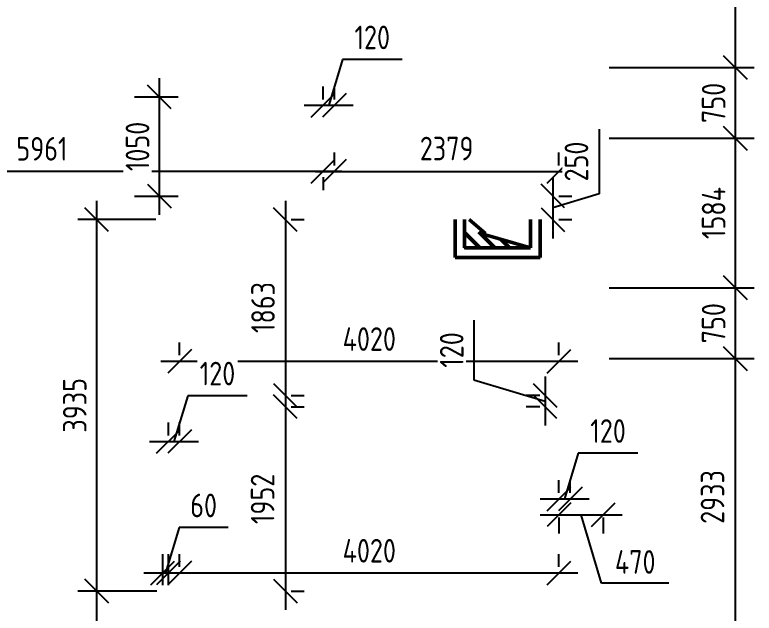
# Model space of a CAD drawing. Header units: millimetres. Extents: x 8305 to 32697, y 8060 to 27344.
# Drawn here: x 14216 to 22054, y 13425 to 19765 of the extents above; entities that cross this region are included whole.
import ezdxf

# ---------------------------------------------------------------- set-up
doc = ezdxf.new("R2010")
doc.units = ezdxf.units.MM
doc.layers.add('СПДС_РАЗМЕРЫ', color=152, linetype='Continuous', lineweight=25)
doc.layers.add('Что-то', color=132, linetype='Continuous', lineweight=50)
doc.styles.add('ГОСТ 2.304', font='CS_Gost2304.shx')
doc.dimstyles.new('СПДС', dxfattribs={"dimscale": 100, "dimtxt": 2.5, "dimasz": 2.5, "dimexe": 2, "dimexo": 0.625, "dimgap": 1, "dimtad": 1, "dimdec": 0, "dimtxsty": 'ГОСТ 2.304', "dimblk": 'OBLIQUE', "dimblk1": 'OBLIQUE', "dimblk2": 'OBLIQUE', "dimcen": 2.5, "dimdle": 2, "dimadec": 0, "dimazin": 2, "dimtfac": 0.75, "dimtdec": 4, "dimtmove": 1, "dimatfit": 3, "dimfxl": 1, "dimtfill": 1, "dimtolj": 1, "dimarcsym": 1})

# ---------------------------------------------------------------- blocks, each defined once
blk = doc.blocks.new('_Oblique')
at = {"color": 0, "linetype": 'ByBlock', "lineweight": -2}
blk.add_line((-0.5, -0.5), (0.5, 0.5), dxfattribs=at)
blk = doc.blocks.new('*D71')
at = {"layer": 'Defpoints', "color": 0, "ltscale": 100}
for p in [(20453.7, 16122.2), (21853.7, 16122.2), (20453.7, 13189.5)]:
    blk.add_point(p, dxfattribs=at)
at = {"layer": 'СПДС_РАЗМЕРЫ', "color": 0, "lineweight": -2, "ltscale": 100}
for p, q in [((21853.7, 12989.5), (21853.7, 16322.2)), ((20516.2, 16122.2), (22053.7, 16122.2)), ((20516.2, 13189.5), (22053.7, 13189.5))]:
    blk.add_line(p, q, dxfattribs=at)
at = {"layer": 'СПДС_РАЗМЕРЫ', "color": 0, "lineweight": -2, "ltscale": 100, "xscale": 250, "yscale": 250, "zscale": 250}
for p, rotation in [((21853.7, 16122.2), 90), ((21853.7, 13189.5), 270)]:
    blk.add_blockref('_Oblique', p, dxfattribs=dict(at, rotation=rotation))
at = {"layer": 'СПДС_РАЗМЕРЫ', "color": 0, "ltscale": 100, "insert": (21611.8, 14655.9), "char_height": 250, "attachment_point": 5, "rotation": 90, "style": 'ГОСТ 2.304', "bg_fill": 3, "box_fill_scale": 1.1, "bg_fill_color": 256, "bg_fill_true_color": 13158600, "bg_fill_transparency": 0}
blk.add_mtext('\\A1;2933', dxfattribs=at)
blk = doc.blocks.new('*D72')
at = {"layer": 'Defpoints', "color": 0, "ltscale": 100}
for p in [(20453.7, 16872.2), (21853.7, 16872.2), (20453.7, 16122.2)]:
    blk.add_point(p, dxfattribs=at)
at = {"layer": 'СПДС_РАЗМЕРЫ', "color": 0, "lineweight": -2, "ltscale": 100}
for p, q in [((21853.7, 15922.2), (21853.7, 17072.2)), ((20516.2, 16872.2), (22053.7, 16872.2)), ((20516.2, 16122.2), (22053.7, 16122.2))]:
    blk.add_line(p, q, dxfattribs=at)
at = {"layer": 'СПДС_РАЗМЕРЫ', "color": 0, "lineweight": -2, "ltscale": 100, "xscale": 250, "yscale": 250, "zscale": 250}
for p, rotation in [((21853.7, 16872.2), 90), ((21853.7, 16122.2), 270)]:
    blk.add_blockref('_Oblique', p, dxfattribs=dict(at, rotation=rotation))
at = {"layer": 'СПДС_РАЗМЕРЫ', "color": 0, "ltscale": 100, "insert": (21623.5, 16497.2), "char_height": 250, "attachment_point": 5, "rotation": 90, "style": 'ГОСТ 2.304', "bg_fill": 3, "box_fill_scale": 1.1, "bg_fill_color": 256, "bg_fill_true_color": 13158600, "bg_fill_transparency": 0}
blk.add_mtext('\\A1;750', dxfattribs=at)
blk = doc.blocks.new('*D73')
at = {"layer": 'Defpoints', "color": 0, "ltscale": 100}
for p in [(20453.7, 18456.2), (21853.7, 18456.2), (20453.7, 16872.2)]:
    blk.add_point(p, dxfattribs=at)
at = {"layer": 'СПДС_РАЗМЕРЫ', "color": 0, "lineweight": -2, "ltscale": 100}
for p, q in [((21853.7, 16672.2), (21853.7, 18656.2)), ((20516.2, 18456.2), (22053.7, 18456.2)), ((20516.2, 16872.2), (22053.7, 16872.2))]:
    blk.add_line(p, q, dxfattribs=at)
at = {"layer": 'СПДС_РАЗМЕРЫ', "color": 0, "lineweight": -2, "ltscale": 100, "xscale": 250, "yscale": 250, "zscale": 250}
for p, rotation in [((21853.7, 18456.2), 90), ((21853.7, 16872.2), 270)]:
    blk.add_blockref('_Oblique', p, dxfattribs=dict(at, rotation=rotation))
at = {"layer": 'СПДС_РАЗМЕРЫ', "color": 0, "ltscale": 100, "insert": (21623.5, 17664.2), "char_height": 250, "attachment_point": 5, "rotation": 90, "style": 'ГОСТ 2.304', "bg_fill": 3, "box_fill_scale": 1.1, "bg_fill_color": 256, "bg_fill_true_color": 13158600, "bg_fill_transparency": 0}
blk.add_mtext('\\A1;1584', dxfattribs=at)
blk = doc.blocks.new('*D74')
at = {"layer": 'Defpoints', "color": 0, "ltscale": 100}
for p in [(20453.7, 19206.2), (21853.7, 19206.2), (20453.7, 18456.2)]:
    blk.add_point(p, dxfattribs=at)
at = {"layer": 'СПДС_РАЗМЕРЫ', "color": 0, "lineweight": -2, "ltscale": 100}
for p, q in [((21853.7, 18256.2), (21853.7, 19406.2)), ((20516.2, 19206.2), (22053.7, 19206.2)), ((20516.2, 18456.2), (22053.7, 18456.2))]:
    blk.add_line(p, q, dxfattribs=at)
at = {"layer": 'СПДС_РАЗМЕРЫ', "color": 0, "lineweight": -2, "ltscale": 100, "xscale": 250, "yscale": 250, "zscale": 250}
for p, rotation in [((21853.7, 19206.2), 90), ((21853.7, 18456.2), 270)]:
    blk.add_blockref('_Oblique', p, dxfattribs=dict(at, rotation=rotation))
at = {"layer": 'СПДС_РАЗМЕРЫ', "color": 0, "ltscale": 100, "insert": (21623.5, 18831.2), "char_height": 250, "attachment_point": 5, "rotation": 90, "style": 'ГОСТ 2.304', "bg_fill": 3, "box_fill_scale": 1.1, "bg_fill_color": 256, "bg_fill_true_color": 13158600, "bg_fill_transparency": 0}
blk.add_mtext('\\A1;750', dxfattribs=at)
blk = doc.blocks.new('*D75')
at = {"layer": 'Defpoints', "color": 0, "ltscale": 100}
for p in [(20453.7, 24389.5), (21853.7, 24389.5), (20453.7, 19206.2)]:
    blk.add_point(p, dxfattribs=at)
at = {"layer": 'СПДС_РАЗМЕРЫ', "color": 0, "lineweight": -2, "ltscale": 100}
for p, q in [((21853.7, 19006.2), (21853.7, 24589.5)), ((20516.2, 24389.5), (22053.7, 24389.5)), ((20516.2, 19206.2), (22053.7, 19206.2))]:
    blk.add_line(p, q, dxfattribs=at)
at = {"layer": 'СПДС_РАЗМЕРЫ', "color": 0, "lineweight": -2, "ltscale": 100, "xscale": 250, "yscale": 250, "zscale": 250}
for p, rotation in [((21853.7, 24389.5), 90), ((21853.7, 19206.2), 270)]:
    blk.add_blockref('_Oblique', p, dxfattribs=dict(at, rotation=rotation))
at = {"layer": 'СПДС_РАЗМЕРЫ', "color": 0, "ltscale": 100, "insert": (21623.5, 21797.9), "char_height": 250, "attachment_point": 5, "rotation": 90, "style": 'ГОСТ 2.304', "bg_fill": 3, "box_fill_scale": 1.1, "bg_fill_color": 256, "bg_fill_true_color": 13158600, "bg_fill_transparency": 0}
blk.add_mtext('\\A1;5183', dxfattribs=at)
blk = doc.blocks.new('*D100')
at = {"layer": 'Defpoints', "color": 0, "ltscale": 100}
for p in [(19983.7, 14500.4), (20453.7, 14500.4), (20453.7, 14467.7)]:
    blk.add_point(p, dxfattribs=at)
at = {"layer": 'СПДС_РАЗМЕРЫ', "color": 0, "lineweight": -2, "ltscale": 100}
for p, q in [((19783.7, 14467.7), (20653.7, 14467.7)), ((19983.7, 14437.9), (19983.7, 14267.7)), ((20436.2, 13742.7), (20218.7, 14467.7)), ((20453.7, 14437.9), (20453.7, 14267.7)), ((21148.7, 13742.7), (20436.2, 13742.7))]:
    blk.add_line(p, q, dxfattribs=at)
at = {"layer": 'СПДС_РАЗМЕРЫ', "color": 0, "lineweight": -2, "ltscale": 100, "xscale": 250, "yscale": 250, "zscale": 250, "rotation": 180}
blk.add_blockref('_Oblique', (19983.7, 14467.7), dxfattribs=at)
at = {"layer": 'СПДС_РАЗМЕРЫ', "color": 0, "lineweight": -2, "ltscale": 100, "xscale": 250, "yscale": 250, "zscale": 250}
blk.add_blockref('_Oblique', (20453.7, 14467.7), dxfattribs=at)
at = {"layer": 'СПДС_РАЗМЕРЫ', "color": 0, "ltscale": 100, "insert": (20792.4, 13967.7), "char_height": 250, "attachment_point": 5, "style": 'ГОСТ 2.304', "bg_fill": 3, "box_fill_scale": 1.1, "bg_fill_color": 256, "bg_fill_true_color": 13158600, "bg_fill_transparency": 0}
blk.add_mtext('\\A1;470', dxfattribs=at)
blk = doc.blocks.new('*D101')
at = {"layer": 'Defpoints', "color": 0, "ltscale": 100}
for p in [(19983.7, 14635.6), (20103.7, 14635.6), (20103.7, 14635.6)]:
    blk.add_point(p, dxfattribs=at)
at = {"layer": 'СПДС_РАЗМЕРЫ', "color": 0, "lineweight": -2, "ltscale": 100}
for p, q in [((20189.1, 15120.3), (20043.7, 14635.6)), ((20820.3, 15120.3), (20189.1, 15120.3)), ((19983.7, 14698.1), (19983.7, 14835.6)), ((20103.7, 14698.1), (20103.7, 14835.6)), ((19783.7, 14635.6), (20303.7, 14635.6))]:
    blk.add_line(p, q, dxfattribs=at)
at = {"layer": 'СПДС_РАЗМЕРЫ', "color": 0, "lineweight": -2, "ltscale": 100, "xscale": 250, "yscale": 250, "zscale": 250}
blk.add_blockref('_Oblique', (19983.7, 14635.6), dxfattribs=at)
at = {"layer": 'СПДС_РАЗМЕРЫ', "color": 0, "lineweight": -2, "ltscale": 100, "xscale": 250, "yscale": 250, "zscale": 250, "rotation": 180}
blk.add_blockref('_Oblique', (20103.7, 14635.6), dxfattribs=at)
at = {"layer": 'СПДС_РАЗМЕРЫ', "color": 0, "ltscale": 100, "insert": (20504.7, 15355), "char_height": 250, "attachment_point": 5, "style": 'ГОСТ 2.304', "bg_fill": 3, "box_fill_scale": 1.1, "bg_fill_color": 256, "bg_fill_true_color": 13158600, "bg_fill_transparency": 0}
blk.add_mtext('\\A1;120', dxfattribs=at)
blk = doc.blocks.new('*D108')
at = {"layer": 'Defpoints', "color": 0, "ltscale": 100}
for p in [(15963.7, 13851.6), (19983.7, 13851.6), (19983.7, 13851.6)]:
    blk.add_point(p, dxfattribs=at)
at = {"layer": 'СПДС_РАЗМЕРЫ', "color": 0, "lineweight": -2, "ltscale": 100}
for p, q in [((15963.7, 13914.1), (15963.7, 14051.6)), ((19983.7, 13914.1), (19983.7, 14051.6)), ((15763.7, 13851.6), (20183.7, 13851.6))]:
    blk.add_line(p, q, dxfattribs=at)
at = {"layer": 'СПДС_РАЗМЕРЫ', "color": 0, "lineweight": -2, "ltscale": 100, "xscale": 250, "yscale": 250, "zscale": 250, "rotation": 180}
blk.add_blockref('_Oblique', (15963.7, 13851.6), dxfattribs=at)
at = {"layer": 'СПДС_РАЗМЕРЫ', "color": 0, "lineweight": -2, "ltscale": 100, "xscale": 250, "yscale": 250, "zscale": 250}
blk.add_blockref('_Oblique', (19983.7, 13851.6), dxfattribs=at)
at = {"layer": 'СПДС_РАЗМЕРЫ', "color": 0, "ltscale": 100, "insert": (17973.7, 14086.3), "char_height": 250, "attachment_point": 5, "style": 'ГОСТ 2.304', "bg_fill": 3, "box_fill_scale": 1.1, "bg_fill_color": 256, "bg_fill_true_color": 13158600, "bg_fill_transparency": 0}
blk.add_mtext('\\A1;4020', dxfattribs=at)
blk = doc.blocks.new('*D109')
at = {"layer": 'Defpoints', "color": 0, "ltscale": 100}
for p in [(17084.8, 17594.5), (17084.8, 15731.6), (17084.8, 15731.6)]:
    blk.add_point(p, dxfattribs=at)
at = {"layer": 'СПДС_РАЗМЕРЫ', "color": 0, "lineweight": -2, "ltscale": 100}
for p, q in [((17084.8, 17794.5), (17084.8, 15531.6)), ((17147.3, 17594.5), (17284.8, 17594.5)), ((17147.3, 15731.6), (17284.8, 15731.6))]:
    blk.add_line(p, q, dxfattribs=at)
at = {"layer": 'СПДС_РАЗМЕРЫ', "color": 0, "lineweight": -2, "ltscale": 100, "xscale": 250, "yscale": 250, "zscale": 250}
for p, rotation in [((17084.8, 17594.5), 90), ((17084.8, 15731.6), 270)]:
    blk.add_blockref('_Oblique', p, dxfattribs=dict(at, rotation=rotation))
at = {"layer": 'СПДС_РАЗМЕРЫ', "color": 0, "ltscale": 100, "insert": (16847.4, 16663.1), "char_height": 250, "attachment_point": 5, "rotation": 90, "style": 'ГОСТ 2.304', "bg_fill": 3, "box_fill_scale": 1.1, "bg_fill_color": 256, "bg_fill_true_color": 13158600, "bg_fill_transparency": 0}
blk.add_mtext('\\A1;1863', dxfattribs=at)
blk = doc.blocks.new('*D110')
at = {"layer": 'Defpoints', "color": 0, "ltscale": 100}
for p in [(17084.8, 15611.6), (17084.8, 13659.5), (17084.8, 13659.5)]:
    blk.add_point(p, dxfattribs=at)
at = {"layer": 'СПДС_РАЗМЕРЫ', "color": 0, "lineweight": -2, "ltscale": 100}
for p, q in [((17084.8, 15811.6), (17084.8, 13459.5)), ((17147.3, 15611.6), (17284.8, 15611.6)), ((17147.3, 13659.5), (17284.8, 13659.5))]:
    blk.add_line(p, q, dxfattribs=at)
at = {"layer": 'СПДС_РАЗМЕРЫ', "color": 0, "lineweight": -2, "ltscale": 100, "xscale": 250, "yscale": 250, "zscale": 250}
for p, rotation in [((17084.8, 15611.6), 89.99999999999967), ((17084.8, 13659.5), 269.9999999999997)]:
    blk.add_blockref('_Oblique', p, dxfattribs=dict(at, rotation=rotation))
at = {"layer": 'СПДС_РАЗМЕРЫ', "color": 0, "ltscale": 100, "insert": (16842.8, 14635.6), "char_height": 250, "attachment_point": 5, "rotation": 90, "style": 'ГОСТ 2.304', "bg_fill": 3, "box_fill_scale": 1.1, "bg_fill_color": 256, "bg_fill_true_color": 13158600, "bg_fill_transparency": 0}
blk.add_mtext('\\A1;1952', dxfattribs=at)
blk = doc.blocks.new('*D113')
at = {"layer": 'Defpoints', "color": 0, "ltscale": 100}
for p in [(11523.7, 18105.6), (11523.7, 18105.6), (17484.2, 18105.6)]:
    blk.add_point(p, dxfattribs=at)
at = {"layer": 'СПДС_РАЗМЕРЫ', "color": 0, "lineweight": -2, "ltscale": 100}
for p, q in [((17684.2, 18105.6), (11323.7, 18105.6)), ((11523.7, 18043.1), (11523.7, 17905.6)), ((17484.2, 18043.1), (17484.2, 17905.6))]:
    blk.add_line(p, q, dxfattribs=at)
at = {"layer": 'СПДС_РАЗМЕРЫ', "color": 0, "lineweight": -2, "ltscale": 100, "xscale": 250, "yscale": 250, "zscale": 250, "rotation": 180}
blk.add_blockref('_Oblique', (11523.7, 18105.6), dxfattribs=at)
at = {"layer": 'СПДС_РАЗМЕРЫ', "color": 0, "lineweight": -2, "ltscale": 100, "xscale": 250, "yscale": 250, "zscale": 250}
blk.add_blockref('_Oblique', (17484.2, 18105.6), dxfattribs=at)
at = {"layer": 'СПДС_РАЗМЕРЫ', "color": 0, "ltscale": 100, "insert": (14504, 18345), "char_height": 250, "attachment_point": 5, "style": 'ГОСТ 2.304', "bg_fill": 3, "box_fill_scale": 1.1, "bg_fill_color": 256, "bg_fill_true_color": 13158600, "bg_fill_transparency": 0}
blk.add_mtext('\\A1;5961', dxfattribs=at)
blk = doc.blocks.new('*D117')
at = {"layer": 'Defpoints', "color": 0, "ltscale": 100}
for p in [(17604.2, 18105.6), (19983.7, 18105.6), (19983.7, 18105.6)]:
    blk.add_point(p, dxfattribs=at)
at = {"layer": 'СПДС_РАЗМЕРЫ', "color": 0, "lineweight": -2, "ltscale": 100}
for p, q in [((17604.2, 18168.1), (17604.2, 18305.6)), ((19983.7, 18168.1), (19983.7, 18305.6)), ((17404.2, 18105.6), (20183.7, 18105.6))]:
    blk.add_line(p, q, dxfattribs=at)
at = {"layer": 'СПДС_РАЗМЕРЫ', "color": 0, "lineweight": -2, "ltscale": 100, "xscale": 250, "yscale": 250, "zscale": 250, "rotation": 180}
blk.add_blockref('_Oblique', (17604.2, 18105.6), dxfattribs=at)
at = {"layer": 'СПДС_РАЗМЕРЫ', "color": 0, "lineweight": -2, "ltscale": 100, "xscale": 250, "yscale": 250, "zscale": 250}
blk.add_blockref('_Oblique', (19983.7, 18105.6), dxfattribs=at)
at = {"layer": 'СПДС_РАЗМЕРЫ', "color": 0, "ltscale": 100, "insert": (18794, 18347.5), "char_height": 250, "attachment_point": 5, "style": 'ГОСТ 2.304', "bg_fill": 3, "box_fill_scale": 1.1, "bg_fill_color": 256, "bg_fill_true_color": 13158600, "bg_fill_transparency": 0}
blk.add_mtext('\\A1;2379', dxfattribs=at)
blk = doc.blocks.new('*D118')
at = {"layer": 'Defpoints', "color": 0, "ltscale": 100}
for p in [(15963.7, 16094.3), (19983.7, 16094.3), (19983.7, 16094.3)]:
    blk.add_point(p, dxfattribs=at)
at = {"layer": 'СПДС_РАЗМЕРЫ', "color": 0, "lineweight": -2, "ltscale": 100}
for p, q in [((15963.7, 16156.8), (15963.7, 16294.3)), ((19983.7, 16156.8), (19983.7, 16294.3)), ((15763.7, 16094.3), (20183.7, 16094.3))]:
    blk.add_line(p, q, dxfattribs=at)
at = {"layer": 'СПДС_РАЗМЕРЫ', "color": 0, "lineweight": -2, "ltscale": 100, "xscale": 250, "yscale": 250, "zscale": 250, "rotation": 180}
blk.add_blockref('_Oblique', (15963.7, 16094.3), dxfattribs=at)
at = {"layer": 'СПДС_РАЗМЕРЫ', "color": 0, "lineweight": -2, "ltscale": 100, "xscale": 250, "yscale": 250, "zscale": 250}
blk.add_blockref('_Oblique', (19983.7, 16094.3), dxfattribs=at)
at = {"layer": 'СПДС_РАЗМЕРЫ', "color": 0, "ltscale": 100, "insert": (17973.7, 16329), "char_height": 250, "attachment_point": 5, "style": 'ГОСТ 2.304', "bg_fill": 3, "box_fill_scale": 1.1, "bg_fill_color": 256, "bg_fill_true_color": 13158600, "bg_fill_transparency": 0}
blk.add_mtext('\\A1;4020', dxfattribs=at)
blk = doc.blocks.new('*D125')
at = {"layer": 'Defpoints', "color": 0, "ltscale": 100}
for p in [(15843.7, 15244.1), (15963.7, 15244.1), (15963.7, 15244.1)]:
    blk.add_point(p, dxfattribs=at)
at = {"layer": 'СПДС_РАЗМЕРЫ', "color": 0, "lineweight": -2, "ltscale": 100}
for p, q in [((16049.1, 15728.8), (15903.7, 15244.1)), ((16680.3, 15728.8), (16049.1, 15728.8)), ((15843.7, 15306.6), (15843.7, 15444.1)), ((15963.7, 15306.6), (15963.7, 15444.1)), ((15643.7, 15244.1), (16163.7, 15244.1))]:
    blk.add_line(p, q, dxfattribs=at)
at = {"layer": 'СПДС_РАЗМЕРЫ', "color": 0, "lineweight": -2, "ltscale": 100, "xscale": 250, "yscale": 250, "zscale": 250}
blk.add_blockref('_Oblique', (15843.7, 15244.1), dxfattribs=at)
at = {"layer": 'СПДС_РАЗМЕРЫ', "color": 0, "lineweight": -2, "ltscale": 100, "xscale": 250, "yscale": 250, "zscale": 250, "rotation": 180}
blk.add_blockref('_Oblique', (15963.7, 15244.1), dxfattribs=at)
at = {"layer": 'СПДС_РАЗМЕРЫ', "color": 0, "ltscale": 100, "insert": (16364.7, 15963.5), "char_height": 250, "attachment_point": 5, "style": 'ГОСТ 2.304', "bg_fill": 3, "box_fill_scale": 1.1, "bg_fill_color": 256, "bg_fill_true_color": 13158600, "bg_fill_transparency": 0}
blk.add_mtext('\\A1;120', dxfattribs=at)
blk = doc.blocks.new('*D126')
at = {"layer": 'Defpoints', "color": 0, "ltscale": 100}
for p in [(19843.5, 15731.6), (19836.2, 15611.6), (19843.5, 15611.6)]:
    blk.add_point(p, dxfattribs=at)
at = {"layer": 'СПДС_РАЗМЕРЫ', "color": 0, "lineweight": -2, "ltscale": 100}
for p, q in [((19082.2, 16529.1), (19082.2, 15897.9)), ((19836.2, 15931.6), (19836.2, 15411.6)), ((19082.2, 15897.9), (19836.2, 15671.6)), ((19781, 15731.6), (19636.2, 15731.6)), ((19781, 15611.6), (19636.2, 15611.6))]:
    blk.add_line(p, q, dxfattribs=at)
at = {"layer": 'СПДС_РАЗМЕРЫ', "color": 0, "lineweight": -2, "ltscale": 100, "xscale": 250, "yscale": 250, "zscale": 250}
for p, rotation in [((19836.2, 15731.6), 270), ((19836.2, 15611.6), 90)]:
    blk.add_blockref('_Oblique', p, dxfattribs=dict(at, rotation=rotation))
at = {"layer": 'СПДС_РАЗМЕРЫ', "color": 0, "ltscale": 100, "insert": (18847.5, 16213.5), "char_height": 250, "attachment_point": 5, "rotation": 90, "style": 'ГОСТ 2.304', "bg_fill": 3, "box_fill_scale": 1.1, "bg_fill_color": 256, "bg_fill_true_color": 13158600, "bg_fill_transparency": 0}
blk.add_mtext('\\A1;120', dxfattribs=at)
blk = doc.blocks.new('*D128')
at = {"layer": 'Defpoints', "color": 0, "ltscale": 100}
for p in [(17484.2, 18805.7), (17604.2, 18805.7), (17604.2, 18805.7)]:
    blk.add_point(p, dxfattribs=at)
at = {"layer": 'СПДС_РАЗМЕРЫ', "color": 0, "lineweight": -2, "ltscale": 100}
for p, q in [((17689.6, 19290.4), (17544.2, 18805.7)), ((18320.9, 19290.4), (17689.6, 19290.4)), ((17484.2, 18868.2), (17484.2, 19005.7)), ((17604.2, 18868.2), (17604.2, 19005.7)), ((17284.2, 18805.7), (17804.2, 18805.7))]:
    blk.add_line(p, q, dxfattribs=at)
at = {"layer": 'СПДС_РАЗМЕРЫ', "color": 0, "lineweight": -2, "ltscale": 100, "xscale": 250, "yscale": 250, "zscale": 250}
blk.add_blockref('_Oblique', (17484.2, 18805.7), dxfattribs=at)
at = {"layer": 'СПДС_РАЗМЕРЫ', "color": 0, "lineweight": -2, "ltscale": 100, "xscale": 250, "yscale": 250, "zscale": 250, "rotation": 180}
blk.add_blockref('_Oblique', (17604.2, 18805.7), dxfattribs=at)
at = {"layer": 'СПДС_РАЗМЕРЫ', "color": 0, "ltscale": 100, "insert": (18005.2, 19525.1), "char_height": 250, "attachment_point": 5, "style": 'ГОСТ 2.304', "bg_fill": 3, "box_fill_scale": 1.1, "bg_fill_color": 256, "bg_fill_true_color": 13158600, "bg_fill_transparency": 0}
blk.add_mtext('\\A1;120', dxfattribs=at)
blk = doc.blocks.new('*D130')
at = {"layer": 'Defpoints', "color": 0, "ltscale": 100}
for p in [(15843.7, 13851.6), (15783.7, 13659.5), (15843.7, 13659.5)]:
    blk.add_point(p, dxfattribs=at)
at = {"layer": 'СПДС_РАЗМЕРЫ', "color": 0, "lineweight": -2, "ltscale": 100}
for p, q in [((15958.4, 14333.9), (15813.7, 13851.6)), ((16477, 14333.9), (15958.4, 14333.9)), ((15783.7, 13722), (15783.7, 14051.6)), ((15843.7, 13722), (15843.7, 14051.6)), ((15583.7, 13851.6), (16043.7, 13851.6))]:
    blk.add_line(p, q, dxfattribs=at)
at = {"layer": 'СПДС_РАЗМЕРЫ', "color": 0, "lineweight": -2, "ltscale": 100, "xscale": 250, "yscale": 250, "zscale": 250}
blk.add_blockref('_Oblique', (15783.7, 13851.6), dxfattribs=at)
at = {"layer": 'СПДС_РАЗМЕРЫ', "color": 0, "lineweight": -2, "ltscale": 100, "xscale": 250, "yscale": 250, "zscale": 250, "rotation": 180}
blk.add_blockref('_Oblique', (15843.7, 13851.6), dxfattribs=at)
at = {"layer": 'СПДС_РАЗМЕРЫ', "color": 0, "ltscale": 100, "insert": (16217.7, 14566.1), "char_height": 250, "attachment_point": 5, "style": 'ГОСТ 2.304', "bg_fill": 3, "box_fill_scale": 1.1, "bg_fill_color": 256, "bg_fill_true_color": 13158600, "bg_fill_transparency": 0}
blk.add_mtext('\\A1;60', dxfattribs=at)
blk = doc.blocks.new('*D132')
at = {"layer": 'Defpoints', "color": 0, "ltscale": 100}
for p in [(15783.7, 13659.5), (15083.7, 12079.5), (15783.7, 12079.5)]:
    blk.add_point(p, dxfattribs=at)
at = {"layer": 'СПДС_РАЗМЕРЫ', "color": 0, "lineweight": -2, "ltscale": 100}
for p, q in [((15083.7, 13859.5), (15083.7, 11879.5)), ((15721.2, 13659.5), (14883.7, 13659.5)), ((15721.2, 12079.5), (14883.7, 12079.5))]:
    blk.add_line(p, q, dxfattribs=at)
at = {"layer": 'СПДС_РАЗМЕРЫ', "color": 0, "lineweight": -2, "ltscale": 100, "xscale": 250, "yscale": 250, "zscale": 250}
for p, rotation in [((15083.7, 13659.5), 90), ((15083.7, 12079.5), 270)]:
    blk.add_blockref('_Oblique', p, dxfattribs=dict(at, rotation=rotation))
at = {"layer": 'СПДС_РАЗМЕРЫ', "color": 0, "ltscale": 100, "insert": (14853.5, 12869.5), "char_height": 250, "attachment_point": 5, "rotation": 90, "style": 'ГОСТ 2.304', "bg_fill": 3, "box_fill_scale": 1.1, "bg_fill_color": 256, "bg_fill_true_color": 13158600, "bg_fill_transparency": 0}
blk.add_mtext('\\A1;1580', dxfattribs=at)
blk = doc.blocks.new('*D133')
at = {"layer": 'Defpoints', "color": 0, "ltscale": 100}
for p in [(15772.4, 17594.5), (15083.7, 13659.5), (15772.4, 13659.5)]:
    blk.add_point(p, dxfattribs=at)
at = {"layer": 'СПДС_РАЗМЕРЫ', "color": 0, "lineweight": -2, "ltscale": 100}
for p, q in [((15083.7, 17794.5), (15083.7, 13459.5)), ((15709.9, 17594.5), (14883.7, 17594.5)), ((15709.9, 13659.5), (14883.7, 13659.5))]:
    blk.add_line(p, q, dxfattribs=at)
at = {"layer": 'СПДС_РАЗМЕРЫ', "color": 0, "lineweight": -2, "ltscale": 100, "xscale": 250, "yscale": 250, "zscale": 250}
for p, rotation in [((15083.7, 17594.5), 90.00000000000868), ((15083.7, 13659.5), 270.0000000000087)]:
    blk.add_blockref('_Oblique', p, dxfattribs=dict(at, rotation=rotation))
at = {"layer": 'СПДС_РАЗМЕРЫ', "color": 0, "ltscale": 100, "insert": (14851.5, 15627), "char_height": 250, "attachment_point": 5, "rotation": 90, "style": 'ГОСТ 2.304', "bg_fill": 3, "box_fill_scale": 1.1, "bg_fill_color": 256, "bg_fill_true_color": 13158600, "bg_fill_transparency": 0}
blk.add_mtext('\\A1;3935', dxfattribs=at)
blk = doc.blocks.new('*D137')
at = {"layer": 'Defpoints', "color": 0, "ltscale": 100}
for p in [(19919.6, 17844.5), (19919.6, 17594.5), (19919.6, 17594.5)]:
    blk.add_point(p, dxfattribs=at)
at = {"layer": 'СПДС_РАЗМЕРЫ', "color": 0, "lineweight": -2, "ltscale": 100}
for p, q in [((20409.5, 18554), (20409.5, 17866.5)), ((19919.6, 18044.5), (19919.6, 17394.5)), ((20409.5, 17866.5), (19919.6, 17719.5)), ((19982.1, 17844.5), (20119.6, 17844.5)), ((19982.1, 17594.5), (20119.6, 17594.5))]:
    blk.add_line(p, q, dxfattribs=at)
at = {"layer": 'СПДС_РАЗМЕРЫ', "color": 0, "lineweight": -2, "ltscale": 100, "xscale": 250, "yscale": 250, "zscale": 250}
for p, rotation in [((19919.6, 17844.5), 90), ((19919.6, 17594.5), 270)]:
    blk.add_blockref('_Oblique', p, dxfattribs=dict(at, rotation=rotation))
at = {"layer": 'СПДС_РАЗМЕРЫ', "color": 0, "ltscale": 100, "insert": (20169.6, 18210.2), "char_height": 250, "attachment_point": 5, "rotation": 90, "style": 'ГОСТ 2.304', "bg_fill": 3, "box_fill_scale": 1.1, "bg_fill_color": 256, "bg_fill_true_color": 13158600, "bg_fill_transparency": 0}
blk.add_mtext('\\A1;250', dxfattribs=at)
blk = doc.blocks.new('*D143')
at = {"layer": 'Defpoints', "color": 0, "ltscale": 100}
for p in [(11523.7, 18105.6), (11523.7, 18105.6), (17484.2, 18105.6)]:
    blk.add_point(p, dxfattribs=at)
at = {"layer": 'СПДС_РАЗМЕРЫ', "color": 0, "lineweight": -2, "ltscale": 100}
for p, q in [((17684.2, 18105.6), (11323.7, 18105.6)), ((11523.7, 18043.1), (11523.7, 17905.6)), ((17484.2, 18043.1), (17484.2, 17905.6))]:
    blk.add_line(p, q, dxfattribs=at)
at = {"layer": 'СПДС_РАЗМЕРЫ', "color": 0, "lineweight": -2, "ltscale": 100, "xscale": 250, "yscale": 250, "zscale": 250, "rotation": 180}
blk.add_blockref('_Oblique', (11523.7, 18105.6), dxfattribs=at)
at = {"layer": 'СПДС_РАЗМЕРЫ', "color": 0, "lineweight": -2, "ltscale": 100, "xscale": 250, "yscale": 250, "zscale": 250}
blk.add_blockref('_Oblique', (17484.2, 18105.6), dxfattribs=at)
at = {"layer": 'СПДС_РАЗМЕРЫ', "color": 0, "ltscale": 100, "insert": (14504, 18345), "char_height": 250, "attachment_point": 5, "style": 'ГОСТ 2.304', "bg_fill": 3, "box_fill_scale": 1.1, "bg_fill_color": 256, "bg_fill_true_color": 13158600, "bg_fill_transparency": 0}
blk.add_mtext('\\A1;5961', dxfattribs=at)
blk = doc.blocks.new('*D145')
at = {"layer": 'Defpoints', "color": 0, "ltscale": 100}
for p in [(15423.7, 18894.5), (15423.7, 17844.5), (15747.1, 17844.5)]:
    blk.add_point(p, dxfattribs=at)
at = {"layer": 'СПДС_РАЗМЕРЫ', "color": 0, "lineweight": -2, "ltscale": 100}
for p, q in [((15747.1, 19094.5), (15747.1, 17644.5)), ((15486.2, 18894.5), (15947.1, 18894.5)), ((15486.2, 17844.5), (15947.1, 17844.5))]:
    blk.add_line(p, q, dxfattribs=at)
at = {"layer": 'СПДС_РАЗМЕРЫ', "color": 0, "lineweight": -2, "ltscale": 100, "xscale": 250, "yscale": 250, "zscale": 250}
for p, rotation in [((15747.1, 18894.5), 90), ((15747.1, 17844.5), 270)]:
    blk.add_blockref('_Oblique', p, dxfattribs=dict(at, rotation=rotation))
at = {"layer": 'СПДС_РАЗМЕРЫ', "color": 0, "ltscale": 100, "insert": (15516.9, 18369.5), "char_height": 250, "attachment_point": 5, "rotation": 90, "style": 'ГОСТ 2.304', "bg_fill": 3, "box_fill_scale": 1.1, "bg_fill_color": 256, "bg_fill_true_color": 13158600, "bg_fill_transparency": 0}
blk.add_mtext('\\A1;1050', dxfattribs=at)

msp = doc.modelspace()

# ---------------------------------------------------------------- hatches: boundary and pattern name
at = {"layer": 'Что-то', "ltscale": 100}
h = msp.add_hatch(dxfattribs=at)
h.set_pattern_fill('ANSI31', color=256, scale=35, angle=90)
h.set_pattern_definition([(135, (1484.21, 1011.64), (-78.57724, -78.57724), [])])
edge = h.paths.add_edge_path()
edge.add_line((19154.8, 17446.6), (18983.7, 17594.5))
edge.add_line((19683.7, 17294.5), (19154.8, 17446.6))
edge.add_line((18983.7, 17294.5), (19683.7, 17294.5))
edge.add_line((18983.7, 17594.5), (18983.7, 17294.5))

# ---------------------------------------------------------------- linework, layer by layer
for p, q in [((18883.7, 17194.5), (18883.7, 17594.5)), ((18983.7, 17594.5), (18983.7, 17294.5)), ((19203.9, 17446.6), (19032.8, 17594.5)), ((19683.7, 17294.5), (19683.7, 17594.5)), ((19783.7, 17594.5), (19783.7, 17194.5)), ((19683.7, 17294.5), (19154.8, 17446.6)), ((18983.7, 17294.5), (19683.7, 17294.5)), ((19783.7, 17194.5), (18883.7, 17194.5))]:
    msp.add_line(p, q, dxfattribs=at)

# ---------------------------------------------------------------- dimensions: what is measured, and where the dimension line sits
at = {"layer": 'СПДС_РАЗМЕРЫ', "ltscale": 100}
dim = msp.add_linear_dim(base=(17604.2, 18805.7), p1=(17484.2, 18805.7), p2=(17604.2, 18805.7), dimstyle='СПДС', dxfattribs=at)
dim.commit()
dim.dimension.update_dxf_attribs({"geometry": '*D128', "text_midpoint": (17789.6, 19525.1)})
for base, p1, p2, angle, picture, middle in [((11523.6908, 18105.5638), (17484.2112, 18105.5638), (11523.6908, 18105.5638), 180, '*D113', (14503.951, 18345.0323)), ((17084.8, 15731.6), (17084.8, 17594.5), (17084.8, 15731.6), 270, '*D109', (16847.4, 16663.1)), ((21853.7, 16122.2), (20453.7, 13189.5), (20453.7, 16122.2), 90, '*D71', (21611.8, 14655.9))]:
    dim = msp.add_linear_dim(base=base, p1=p1, p2=p2, angle=angle, dimstyle='СПДС', dxfattribs=at)
    dim.commit()
    dim.dimension.update_dxf_attribs({"geometry": picture, "text_midpoint": middle})

# ---------------------------------------------------------------- next in the draw order: dimensions: what is measured, and where the dimension line sits
for base, p1, p2, picture, middle in [((19983.6908, 18105.5638), (17604.2112, 18105.5638), (19983.6908, 18105.5638), '*D117', (18793.951, 18347.4806)), ((19983.7, 16094.3), (15963.7, 16094.3), (19983.7, 16094.3), '*D118', (17973.7, 16329)), ((20453.7, 14467.7), (19983.7, 14500.4), (20453.7, 14500.4), '*D100', (20536.2, 13967.7))]:
    dim = msp.add_linear_dim(base=base, p1=p1, p2=p2, dimstyle='СПДС', dxfattribs=at)
    dim.commit()
    dim.dimension.update_dxf_attribs({"geometry": picture, "text_midpoint": middle})
dim = msp.add_linear_dim(base=(21853.7, 16872.2), p1=(20453.7, 16122.2), p2=(20453.7, 16872.2), angle=90, dimstyle='СПДС', dxfattribs=at)
dim.commit()
dim.dimension.update_dxf_attribs({"geometry": '*D72', "text_midpoint": (21623.5, 16497.2)})

# ---------------------------------------------------------------- next in the draw order: dimensions: what is measured, and where the dimension line sits
for base, p1, p2, angle, picture, middle in [((21853.7, 18456.2), (20453.7, 16872.2), (20453.7, 18456.2), 90, '*D73', (21623.5, 17664.2)), ((11523.6908, 18105.5638), (17484.2112, 18105.5638), (11523.6908, 18105.5638), 180, '*D143', (14503.951, 18345.0323)), ((19919.6, 17594.5), (19919.6, 17844.5), (19919.6, 17594.5), 270, '*D137', (20169.6, 17966.5))]:
    dim = msp.add_linear_dim(base=base, p1=p1, p2=p2, angle=angle, dimstyle='СПДС', dxfattribs=at)
    dim.commit()
    dim.dimension.update_dxf_attribs({"geometry": picture, "text_midpoint": middle})
for base, p1, p2, picture, middle in [((20103.7, 14635.6), (19983.7, 14635.6), (20103.7, 14635.6), '*D101', (20289.1, 15355)), ((19983.7, 13851.6), (15963.7, 13851.6), (19983.7, 13851.6), '*D108', (17973.7, 14086.3))]:
    dim = msp.add_linear_dim(base=base, p1=p1, p2=p2, dimstyle='СПДС', dxfattribs=at)
    dim.commit()
    dim.dimension.update_dxf_attribs({"geometry": picture, "text_midpoint": middle})

# ---------------------------------------------------------------- next in the draw order: dimensions: what is measured, and where the dimension line sits
for base, p1, p2, angle, picture, middle in [((21853.7, 19206.2), (20453.7, 18456.2), (20453.7, 19206.2), 90, '*D74', (21623.5, 18831.2)), ((19836.2, 15611.6), (19843.5, 15731.6), (19843.5, 15611.6), 270, '*D126', (18847.5, 15997.9)), ((17084.8, 13659.5), (17084.8, 15611.6), (17084.8, 13659.5), 270, '*D110', (16842.8, 14635.6))]:
    dim = msp.add_linear_dim(base=base, p1=p1, p2=p2, angle=angle, dimstyle='СПДС', dxfattribs=at)
    dim.commit()
    dim.dimension.update_dxf_attribs({"geometry": picture, "text_midpoint": middle})
dim = msp.add_linear_dim(base=(15843.7, 13851.6), p1=(15783.7, 13659.5), p2=(15843.7, 13659.5), dimstyle='СПДС', dxfattribs=at)
dim.commit()
dim.dimension.update_dxf_attribs({"geometry": '*D130', "text_midpoint": (16058.4, 14566.1)})

# ---------------------------------------------------------------- next in the draw order: dimensions: what is measured, and where the dimension line sits
for base, p1, p2, angle, picture, middle in [((21853.7, 24389.5), (20453.7, 19206.2), (20453.7, 24389.5), 90, '*D75', (21623.5, 21797.9)), ((15083.7, 12079.5), (15783.7, 13659.5), (15783.7, 12079.5), 270, '*D132', (14853.5, 12869.5))]:
    dim = msp.add_linear_dim(base=base, p1=p1, p2=p2, angle=angle, dimstyle='СПДС', dxfattribs=at)
    dim.commit()
    dim.dimension.update_dxf_attribs({"geometry": picture, "text_midpoint": middle})
dim = msp.add_linear_dim(base=(15963.7, 15244.1), p1=(15843.7, 15244.1), p2=(15963.7, 15244.1), dimstyle='СПДС', dxfattribs=at)
dim.commit()
dim.dimension.update_dxf_attribs({"geometry": '*D125', "text_midpoint": (16149.1, 15963.5)})

# ---------------------------------------------------------------- next in the draw order: dimensions: what is measured, and where the dimension line sits
dim = msp.add_linear_dim(base=(15083.7, 13659.5), p1=(15772.4, 17594.5), p2=(15772.4, 13659.5), angle=270, dimstyle='СПДС', dxfattribs=at)
dim.commit()
dim.dimension.update_dxf_attribs({"geometry": '*D133', "text_midpoint": (14851.5, 15627)})

# ---------------------------------------------------------------- next in the draw order: dimensions: what is measured, and where the dimension line sits
dim = msp.add_linear_dim(base=(15747.1, 17844.5), p1=(15423.7, 18894.5), p2=(15423.7, 17844.5), angle=270, dimstyle='СПДС', dxfattribs=at)
dim.commit()
dim.dimension.update_dxf_attribs({"geometry": '*D145', "text_midpoint": (15516.9, 18369.5)})

doc.saveas('drawing.dxf')
